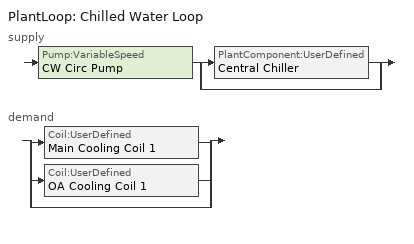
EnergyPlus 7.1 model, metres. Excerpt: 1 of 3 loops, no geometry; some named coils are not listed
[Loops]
PlantLoop 'Chilled Water Loop'
 supply: Pump:VariableSpeed 'CW Circ Pump' > split
  | PlantComponent:UserDefined 'Central Chiller'
  | bypass
 demand: split
  | Coil:UserDefined 'Main Cooling Coil 1'
  | Coil:UserDefined 'OA Cooling Coil 1'
  | bypass
[Sizing:Plant]
Chilled Water Loop: Loop Type=cooling; Design Loop Exit Temperature {C}=7; Loop Design Temperature Difference {deltaC}=4
[Coil:UserDefined]
OA Cooling Coil 1: Overall Model Simulation Program Calling Manager=OA Cooling Coil Model Program Manager; Model Setup and Sizing Program Calling Manager=OA Cooling Coil Init Program Manager; Number of Air Connections=1; Plant Connection is Used=Yes
[EnergyManagementSystem:ProgramCallingManager]
OA Cooling Coil Model Program Manager: UserDefinedComponentModel; OA_CWCoil_ModelInput; CW_Coil_Sim_Model; OA_CWCoil_ModelOuput
OA Cooling Coil Init Program Manager: UserDefinedComponentModel; InitOASimpleCoilModel
Chiller model simulation programs: UserDefinedComponentModel; ModelChillerModel
Chiller model init programs: UserDefinedComponentModel; InitEvapChillerModel
[EnergyManagementSystem:Program]
OA_CWCoil_ModelInput: Set Air_Mdot       = OACoil_Air_Mdot; Set Air_Tsp        = OACoil_Air_Tsp; Set Water_Mdot     = OACoil_Water_Mdot; Set Water_cp       = OACoil_Water_cp; Set Air_Tinlet     = OACoil_Air_Tinlet; Set Water_Tinlet   = OACoil_Water_Tinlet; Set Air_Winlet     = OACoil_Air_Winlet; Set Water_Mdot_Max = OACoil_Mdot_Max; Set Coil_Eff       = 0.68
OA_CWCoil_ModelOuput: Set OACoil_Water_MdotRequest = Water_MdotRequest; Set OACoil_Air_Tout          = Air_Tout; Set OACoil_Air_Wout          = Air_Wout; Set OACoil_tot_cool_Power    = Tot_Cool_Power; Set OACoil_Air_MdotOut       = Air_Mdot; Set OACoil_Water_Tout        = Water_Tout
InitOASimpleCoilModel: Set CWLoopExitTemp = 7.0; Set CWLoopDeltaTemp = 0.5 * 4.0; Set CW_CP = @CPCW CWLoopExitTemp; Set CW_rho = @RhoH2O CWLoopExitTemp; Set Dummy = OA_Design_Tdb; Set Dummy = OA_Design_W; Set Dummy = OA_Design_Vdot; Set Houtdoor = @HFnTdbW OA_Design_Tdb OA_Design_W; Set OA_rho = @RhoAirFnPbTdbW OA_Press OA_Design_Tdb OA_Design_W; Set OA_mdot = OA_Design_Vdot * OA_rho; Set Hleaving = @HFnTdbW 11.0 0.008; Set OACoil_CoolDes_Qdot = OA_mdot * ( Houtdoor - Hleaving); Set OACoil_Water_DesignVdot = OACoil_CoolDes_Qdot / (( CW_rho * CW_CP) * CWLoopDeltaTemp); Set OACoil_Mdot_Min = 0.0; Set OACoil_Mdot_Max = OACoil_Water_DesignVdot * CW_rho
CW_Coil_Sim_Model: IF Air_Mdot == 0.0; SET Air_Tout = Air_Tinlet; SET Air_Wout = Air_Winlet; Set Air_MdotOut = Air_Mdot; Set tot_cool_Power = 0.0; Set Water_Tout = Water_Tinlet; Set Water_MdotRequest = 0.0; RETURN; ENDIF; Set AirIn_Enth     = @HFnTdbW Air_Tinlet Air_Winlet; Set Air_Wout_Limit = @WFnTdbRhPb Water_Tinlet 1 OA_Press; Set AirOut_Enth_Limit = @HFnTdbW Water_Tinlet Air_Wout_Limit; Set MaxQdot      = Coil_Eff * Air_Mdot * (AirIn_Enth - AirOut_Enth_Limit); IF MaxQdot <= 0.0; SET Air_Tout          = Air_Tinlet; SET Air_Wout          = Air_Winlet; Set Air_MdotOut       = Air_Mdot; Set tot_cool_Power    = 0.0; Set Water_Tout        = Water_Tinlet; Set Water_MdotRequest = 0.0; RETURN; ENDIF; Set AirIn_dewpoint = @TdpFnWpb Air_Winlet OA_Press; IF  AirIn_dewpoint < Air_Tsp; Set Air_Wout = Air_Winlet; Set Air_HoutSP = @HFnTdbW Air_Tsp Air_Wout; Set Qdot_SP    = Air_Mdot * (AirIn_Enth - Air_HoutSP); IF Qdot_SP > MaxQdot; Set Air_Hout = AirIn_Enth - (MaxQdot/Air_Mdot); ELSE; Set Air_Hout = Air_HoutSP; ENDIF; ELSEIF AirIn_dewpoint > Air_Tsp; Set Air_WoutSP = @WFnTdbRhPb Air_Tsp 1 OA_Press; Set Air_HoutSP = @HFnTdbW Air_Tsp Air_WoutSP; Set Qdot_SP    = Air_Mdot * (AirIn_Enth - Air_HoutSP); IF Qdot_SP > MaxQdot; set Air_Hout = AirIn_Enth - (MaxQdot/Air_Mdot); set Air_Tsat = @TsatFnHPb Air_Hout OA_Press; SEt Air_Wout = @WFnTdbRhPb Air_Tsat 1 OA_Press; ELSE; set Air_Hout = Air_HoutSP; SEt Air_Wout = Air_WoutSP; ENDIF; ENDIF; Set Air_Tout = @TdbFnHW Air_Hout Air_Wout; Set ActualQdot  = Air_Mdot * (AirIn_Enth   - Air_Hout); Set Water_partLoad = ActualQdot / MaxQdot; Set Water_MdotRequest = Water_Mdot_Max * Water_PartLoad; IF (Water_Mdot > 0.0); Set CW_tempRise = ActualQdot/(Water_Mdot * Water_cp); ELSE; Set CW_tempRise = ActualQdot/(Water_MdotRequest * Water_cp); ENDIF; Set Water_Tout = Water_Tinlet + CW_tempRise; Set tot_cool_Power = ActualQdot
ModelChillerModel: Set dummy = CW_MyLoad; Set dummy = CW_Tin; Set dummy = CW_Mdot; If CW_MyLoad > (0 - 100); Set CW_Tout             = CW_Tin; Set CW_Mdot_Request     = 0.0; Set Chiller_ElectEnergy = 0.0; RETURN; ENDIF; Set ABS_CW_MyLoad = @ABS CW_MyLoad; IF ABS_CW_MyLoad > Chiller_Cap_Max; Set Qdot = Chiller_Cap_Max; ELSE; Set Qdot = ABS_CW_MyLoad; ENDIF; IF CW_Mdot == 0; Set Mdot = Chiller_Mdot_Max; SEt CW_Mdot_Request = Chiller_Mdot_Max; ELSE; Set Mdot = CW_Mdot; ENDIF; Set CW_Tout = CW_Tin - (Qdot / (Mdot * CW_Cp)); Set EIR     = 1 / 4.6; Set Chiller_power = Qdot * EIR; Set Chiller_ElectEnergy = Chiller_power * SystemTimestep * 3600
InitEvapChillerModel: Set CWLoopExitTemp = 7.0; Set CWLoopDeltaTemp = 4.0; Set CW_CP = @CPCW CWLoopExitTemp; Set CW_rho = @RhoH2O CWLoopExitTemp; Set Chiller_Vdot_Design = CWplant_Vdot_Design; Set Chiller_Mdot_Min = 0.0; Set Chiller_Mdot_Max = Chiller_Vdot_Design * CW_rho; Set Chiller_Cap = CW_CP * CW_rho * CWLoopDeltaTemp * CWplant_Vdot_Design; Set Chiller_Cap_Min = 0.0; Set Chiller_Cap_Max = Chiller_Cap; Set Chiller_Cap_Opt = 0.9 * Chiller_Cap
[EnergyManagementSystem:OutputVariable]
OA CW Coil Total Cooling Rate [W]: EMS Variable=OACoil_tot_cool_Power; Type of Data in Variable=Averaged; Update Frequency=SystemTimestep; EMS Program or Subroutine=Oa_CWCoil_ModelOuput
[EnergyManagementSystem:Actuator]
Name | Actuated Component Unique | Actuated Component Type | Actuated Component Control Type
OACoil_Mdot_Min | OA Cooling Coil 1 | Plant Connection | Minimum Mass Flow Rate
OACoil_Mdot_Max | OA Cooling Coil 1 | Plant Connection | Maximum Mass Flow Rate
OACoil_Water_Tout | OA Cooling Coil 1 | Plant Connection | Outlet Temperature
OACoil_Water_MdotRequest | OA Cooling Coil 1 | Plant Connection | Mass Flow Rate
OACoil_Water_DesignVdot | OA Cooling Coil 1 | Plant Connection | Design Volume Flow Rate
OACoil_Air_Tout | OA Cooling Coil 1 | Air Connection 1 | Outlet Temperature
OACoil_Air_Wout | OA Cooling Coil 1 | Air Connection 1 | Outlet Humidity Ratio
OACoil_Air_MdotOut | OA Cooling Coil 1 | Air Connection 1 | Mass Flow Rate
Chiller_Mdot_Min | Central Chiller | Plant Connection 1 | Minimum Mass Flow Rate
Chiller_Mdot_Max | Central Chiller | Plant Connection 1 | Maximum Mass Flow Rate
Chiller_Vdot_Design | Central Chiller | Plant Connection 1 | Design Volume Flow Rate
Chiller_Cap_Min | Central Chiller | Plant Connection 1 | Minimum Loading Capacity
Chiller_Cap_Max | Central Chiller | Plant Connection 1 | Maximum Loading Capacity
Chiller_Cap_Opt | Central Chiller | Plant Connection 1 | Optimal Loading Capacity
CW_Tout | Central Chiller | Plant Connection 1 | Outlet Temperature
CW_Mdot_Request | Central Chiller | Plant Connection 1 | Mass Flow Rate
[EnergyManagementSystem:Sensor]
OACoil_Air_Tsp: Output:Variable or Output:Meter Index Key=OA Mixing Box 1 Inlet Node; Output:Variable or Output:Meter=System Node Setpoint Temp
[EnergyManagementSystem:InternalVariable]
Name | Internal Data Index Key | Internal Data Type
OACoil_Air_Tinlet | OA Cooling Coil 1 | Inlet Temperature for Air Connection 1
OACoil_Air_Mdot | OA Cooling Coil 1 | Inlet Mass Flow Rate for Air Connection 1
OACoil_Air_Winlet | OA Cooling Coil 1 | Inlet Humidity Ratio for Air Connection 1
OACoil_Air_rho | OA Cooling Coil 1 | Inlet Density for Air Connection 1
OACoil_Air_cp | OA Cooling Coil 1 | Inlet Specific Heat for Air Connection 1
OACoil_Water_Tinlet | OA Cooling Coil 1 | Inlet Temperature for Plant Connection
OACoil_Water_Mdot | OA Cooling Coil 1 | Inlet Mass Flow Rate for Plant Connection
OACoil_Water_rho | OA Cooling Coil 1 | Inlet Density for Plant Connection
OACoil_Water_cp | OA Cooling Coil 1 | Inlet Specific Heat for Plant Connection
CW_Tin | Central Chiller | Inlet Temperature for Plant Connection 1
CW_Mdot | Central Chiller | Inlet Mass Flow Rate for Plant Connection 1
CW_Cp | Central Chiller | Inlet Specific Heat for Plant Connection 1
CW_rho | Central Chiller | Inlet Density for Plant Connection 1
CW_MyLoad | Central Chiller | Load Request for Plant Connection 1
CWplant_Vdot_Design | Chilled Water Loop | Plant Design Volume Flow Rate
[SetpointManager:Scheduled] Control Variable=Temperature
Name | Schedule | Setpoint Node or NodeList
OA Air Temp Manager 1 | OA Cooling Supply Air Temp Sch | OA Mixing Box 1 Inlet Node
Chilled Water Loop Setpoint Manager | CW Loop Temp Schedule | CW Supply Outlet Node
Central Chiller Setpoint Manager | CW Loop Temp Schedule | Central Chiller Outlet Node
[PlantLoop]
Chilled Water Loop: Fluid Type=Water; Plant Equipment Operation Scheme=CW Loop Operation; Maximum Loop Temperature {C}=98; Minimum Loop Temperature {C}=1; Maximum Loop Flow Rate {m3/s}=autosize; Minimum Loop Flow Rate {m3/s}=0; Load Distribution Scheme=SEQUENTIAL
[PlantEquipmentOperationSchemes]
CW Loop Operation: Control Scheme 1=Central Chiller Only; Control Scheme 1 Schedule=PlantOnSched
[PlantEquipmentList]
Cooling Plant: Central Chiller
[Pump:VariableSpeed]
CW Circ Pump: Rated Flow Rate {m3/s}=autosize; Rated Pump Head {Pa}=179352; Rated Power Consumption {W}=autosize; Motor Efficiency=0.9; Fraction of Motor Inefficiencies to Fluid Stream=0; Coefficient 1 of the Part Load Performance Curve=0; Coefficient 2 of the Part Load Performance Curve=1; Coefficient 3 of the Part Load Performance Curve=0; Coefficient 4 of the Part Load Performance Curve=0; Minimum Flow Rate {m3/s}=0; Pump Control Type=INTERMITTENT; Pump Flow Rate Schedule=CoolingPumpAvailSched
[PlantEquipmentOperation:CoolingLoad]
Central Chiller Only: Load Range 1 Lower Limit {W}=0; Load Range 1 Upper Limit {W}=900000; Range 1 Equipment List=Cooling Plant
[PlantComponent:UserDefined]
Central Chiller: Number of Plant Loop Connections=1; Plant Connection 1 Loading Mode=MeetsLoadWithNominalCapacityLowOutLimit; Plant Connection 1 Loop Flow Request Mode=NeedsFlowIfLoopOn; Plant Connection 1 Initialization Program Calling Manager=Chiller model init programs; Plant Connection 1 Simulation Program Calling Manager=Chiller model simulation programs
[EnergyManagementSystem:MeteredOutputVariable]
Chiller Electricity Consumption [J]: EMS Variable=Chiller_ElectEnergy; Update Frequency=SystemTimestep; EMS Program or Subroutine=ModelChillerModel; Resource Type=Electricity; Group Type=HVAC; End Use Category=Cooling; End Use Subcategory=Custom air coolled chiller
[Schedule:Compact]
CoolingPumpAvailSched; PlantOnSched: Through: 12/31, For: AllDays, Until: 24:00, 1
CW Loop Temp Schedule: Through: 12/31, For: AllDays, Until: 24:00, 7.22
OA Cooling Supply Air Temp Sch: Through: 12/31, For: AllDays, Until: 24:00, 11.5
